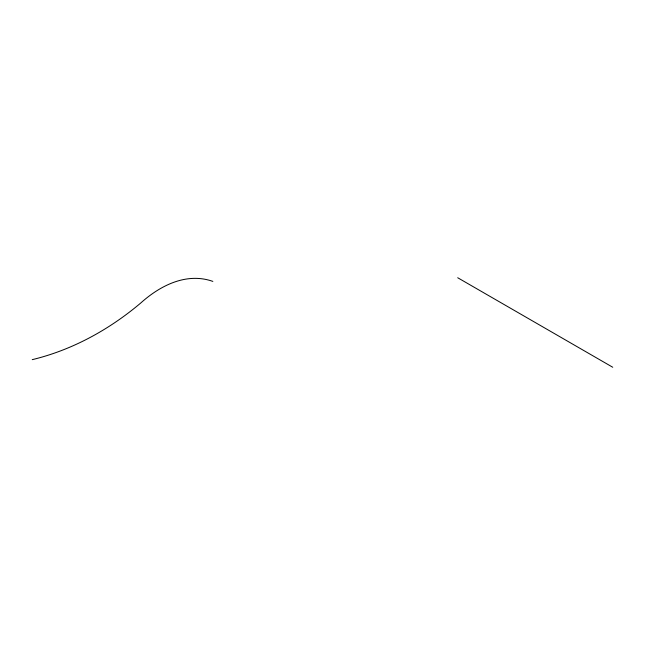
<?xml version="1.0" encoding="UTF-8"?>
<svg xmlns="http://www.w3.org/2000/svg" width="645" height="645" viewBox="0 0 645 645"><rect width="100%" height="100%" fill="white"/><g stroke="black" fill="none" stroke-linecap="round" stroke-linejoin="round"><path stroke-width="0.97" d="M32.25 359.652C72.45 349.937 109.287 329.579 140.763 302.997C160.081 285.598 186.526 272.069 212.85 281.397M457.708 277.745L612.75 367.255"/></g></svg>
